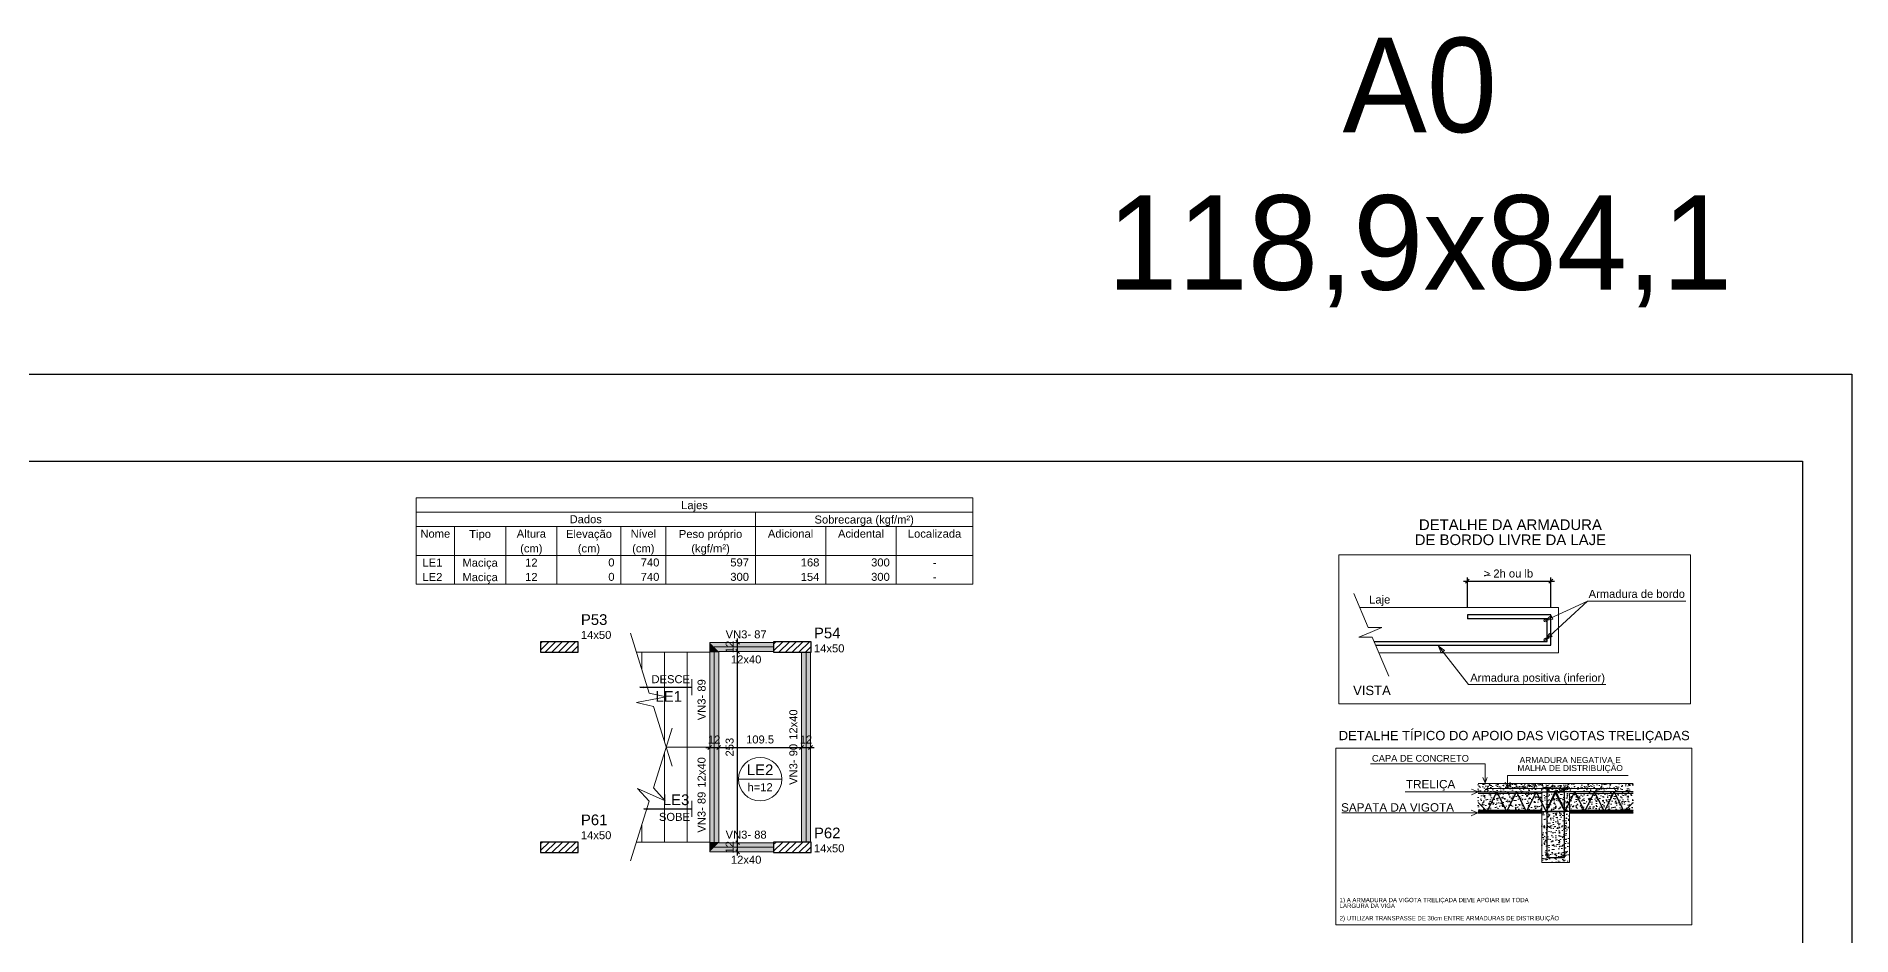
# Model space of a CAD drawing. Header units: millimetres. Extents: x -8 to 605, y -494 to 220.
# Drawn here: x 27.99 to 76.04, y -390.03 to -366.23 of the extents above; entities that cross this region are included whole.
import ezdxf

# ---------------------------------------------------------------- set-up
doc = ezdxf.new("R2010")
doc.units = ezdxf.units.MM
doc.header["$MEASUREMENT"] = 0
doc.linetypes.add('DASHDOT', pattern=[2.54, 1.27, -0.635, 0, -0.635])
doc.linetypes.add('NULL', pattern=[0])
for name, color, linetype, lineweight in [('Cotas', 1, 'Continuous', 0), ('Descrição da armadura', 7, 'Continuous', 0), ('DT-Arm complementar', 5, 'Continuous', 5), ('DT-Armadura', 2, 'Continuous', 30), ('DT-Armadura positiva', 7, 'Continuous', 30), ('DT-Barras na forma', 7, 'Continuous', 30), ('DT-Barras no corte', 5, 'Continuous', 5), ('DT-Cotas', 7, 'Continuous', 5), ('DT-Forma', 5, 'Continuous', 5), ('DT-Indicações', 9, 'Continuous', 5), ('DT-Relação do aço', 1, 'Continuous', 20), ('DT-Textos', 7, 'Continuous', 5), ('FO-Cortes', 9, 'DASHDOT', 5), ('FO-Cotas', 5, 'Continuous', 5), ('FO-Eixos', 5, 'Continuous', 5), ('FO-Hachura pilar que passa', 19, 'Continuous', 5), ('FO-Hachura viga', 43, 'Continuous', 5), ('FO-Hachuras das lajes', 1, 'Continuous', 20), ('FO-Pilares', 4, 'Continuous', 30), ('FO-Textos das lajes', 1, 'Continuous', 20), ('FO-Textos das vigas', 7, 'Continuous', 5), ('FO-Textos dos pilares', 7, 'Continuous', 5), ('FO-Vigas', 1, 'Continuous', 20)]:
    doc.layers.add(name, color=color, linetype=linetype, lineweight=lineweight)
doc.styles.add('Arial', font='arial.ttf')
doc.dimstyles.get("Standard").update_dxf_attribs({"dimtxt": 0.18, "dimasz": 0.18, "dimexe": 0.18, "dimexo": 0.0625, "dimgap": 0.09, "dimtad": 0, "dimtih": 1, "dimtoh": 1, "dimdec": 4, "dimzin": 0, "dimdsep": 46, "dimtxsty": 'Standard', "dimcen": 0.09, "dimadec": 0, "dimazin": 0, "dimtfac": 1, "dimtdec": 4, "dimtofl": 0, "dimtmove": 0, "dimatfit": 3, "dimfxl": 1, "dimtolj": 1, "dimtzin": 0, "dimarcsym": 0})
doc.dimstyles.new('UM_50.000000', dxfattribs={"dimtxt": 0.18, "dimasz": 0.1, "dimexe": 0.1, "dimexo": 0.2, "dimgap": 0, "dimtad": 1, "dimtih": 1, "dimtoh": 1, "dimdec": 1, "dimlfac": 50, "dimzin": 0, "dimdsep": 46, "dimtxsty": 'Standard', "dimcen": 0.09, "dimdle": 0.1, "dimadec": 1, "dimazin": 2, "dimtfac": 1, "dimtdec": 4, "dimtofl": 0, "dimtmove": 0, "dimatfit": 3, "dimfxl": 1, "dimtolj": 1, "dimarcsym": 0})
pattern_1 = [(50, (-3335.97347, -3012.25757), (0.237860304, -0.02081007), [0.02487168, -0.27358848]), (355, (-3335.97347, -3012.25757), (-0.046013811, 0.249443817), [0.019897344, -0.218871547]), (100.451445, (-3335.95365, -3012.2593), (0.191846492, 0.228633737), [0.021137675, -0.232514623]), (46.1842, (-3335.97347, -3012.19124), (0.353920796, -0.054890463), [0.03730752, -0.41038272]), (96.635558, (-3335.94398, -3012.19582), (0.309954837, 0.323039548), [0.031706526, -0.34877225]), (351.184151, (-3335.97347, -3012.19124), (0.309954837, 0.323039548), [0.029845973, -0.328305826]), (21, (-3335.94031, -3012.20783), (0.197947749, -0.133517443), [0.02487168, -0.27358848]), (326, (-3335.9403, -3012.20783), (0.080688728, 0.240475809), [0.019897344, -0.218870784]), (71.451445, (-3335.92382, -3012.21895), (0.278636477, 0.106958367), [0.021137675, -0.232514223]), (37.5, (-3335.97347, -3012.25757), (0.0040324804, 0.1103950588), [0, -0.216217805, 0, -0.222187008, 0, -0.21969984]), (7.5, (-3335.97347, -3012.25757), (0.0872397514, 0.1307957585), [0, -0.1266797568, 0, -0.2112434688, 0, -0.083734656]), (327.5, (-3336.04743, -3012.25757), (0.177027081, -0.0074794482), [0, -0.0829056, 0, -0.258665472, 0, -0.343229184]), (317.5, (-3336.08059, -3012.25757), (0.193397459, 0.0331968267), [0, -0.10777728, 0, -0.171780403, 0, -0.243742464])]
pattern_2 = [(50, (-1690.61434, -1776.82524), (0.235382592, -0.020593299), [0.0246126, -0.2707386]), (355, (-1690.61434, -1776.82524), (-0.0455345, 0.246845444), [0.01969008, -0.216591635]), (100.451445, (-1690.59473, -1776.82696), (0.189848091, 0.226252135), [0.020917491, -0.230092596]), (46.1842, (-1690.61434, -1776.7596), (0.35023412, -0.054318688), [0.0369189, -0.4061079]), (96.635558, (-1690.58516, -1776.76414), (0.30672614, 0.319674553), [0.03137625, -0.345139206]), (351.184151, (-1690.61434, -1776.7596), (0.30672614, 0.319674553), [0.02953508, -0.324885974]), (21, (-1690.58153, -1776.77602), (0.195885794, -0.132126636), [0.0246126, -0.2707386]), (326, (-1690.58153, -1776.77602), (0.07984822, 0.237970852), [0.01969008, -0.21659088]), (71.451445, (-1690.5652, -1776.78703), (0.275734014, 0.105844217), [0.020917491, -0.2300922]), (37.5, (-1690.61434, -1776.82524), (0.0039904754, 0.1092451102), [0, -0.213965536, 0, -0.21987256, 0, -0.2174113]), (7.5, (-1690.61434, -1776.82524), (0.086331004, 0.1294333027), [0, -0.125360176, 0, -0.209043016, 0, -0.08286242]), (327.5, (-1690.687526, -1776.82524), (0.175183049, -0.0074015372), [0, -0.082042, 0, -0.25597104, 0, -0.33965388]), (317.5, (-1690.72034, -1776.82524), (0.191382902, 0.032851026), [0, -0.1066546, 0, -0.169991024, 0, -0.24120348])]
pattern_3 = [(45, (-3335.973474, -3012.25757), (-0.01958399997, 0.01958399997), [])]
pattern_4 = [(45, (17.01348, -334.14384), (-0.08838835, 0.08838835), [])]

# ---------------------------------------------------------------- blocks, each defined once
blk = doc.blocks.new('_Oblique')
at = {"color": 0, "linetype": 'ByBlock', "lineweight": -2}
blk.add_line((-0.5, -0.5), (0.5, 0.5), dxfattribs=at)
blk = doc.blocks.new('*D4069')
at = {"layer": 'Defpoints', "color": 0, "linetype": 'Continuous', "transparency": 16777216}
for p in [(68.08, -380.651), (65.87, -381.546), (68.08, -381.546)]:
    blk.add_point(p, dxfattribs=at)
at = {"layer": 'DT-Relação do aço', "color": 0, "linetype": 'Continuous', "lineweight": -2, "transparency": 16777216}
for p, q in [((65.87, -381.346), (65.87, -380.551)), ((68.08, -381.346), (68.08, -380.551)), ((65.77, -380.651), (68.18, -380.651))]:
    blk.add_line(p, q, dxfattribs=at)
at = {"layer": 'DT-Relação do aço', "color": 0, "linetype": 'Continuous', "lineweight": -2, "transparency": 16777216, "xscale": 0.1, "yscale": 0.1, "zscale": 0.1, "rotation": 180}
blk.add_blockref('_Oblique', (65.87, -380.651), dxfattribs=at)
at = {"layer": 'DT-Relação do aço', "color": 0, "linetype": 'Continuous', "lineweight": -2, "transparency": 16777216, "xscale": 0.1, "yscale": 0.1, "zscale": 0.1}
blk.add_blockref('_Oblique', (68.08, -380.651), dxfattribs=at)
blk = doc.blocks.new('*D4544')
at = {"layer": 'Defpoints', "color": 0, "transparency": 16777216}
for p in [(45.813, -385.054), (46.053, -385.054), (46.053, -385.054)]:
    blk.add_point(p, dxfattribs=at)
at = {"layer": 'FO-Cotas', "color": 0, "lineweight": -2, "transparency": 16777216}
blk.add_line((45.713, -385.054), (46.153, -385.054), dxfattribs=at)
at = {"layer": 'FO-Cotas', "color": 0, "lineweight": -2, "transparency": 16777216, "xscale": 0.1, "yscale": 0.1, "zscale": 0.1, "rotation": 180}
blk.add_blockref('_Oblique', (45.813, -385.054), dxfattribs=at)
at = {"layer": 'FO-Cotas', "color": 0, "lineweight": -2, "transparency": 16777216, "xscale": 0.1, "yscale": 0.1, "zscale": 0.1}
blk.add_blockref('_Oblique', (46.053, -385.054), dxfattribs=at)
at = {"layer": 'FO-Cotas', "color": 7, "transparency": 16777216, "insert": (45.933, -384.842), "char_height": 0.2118, "attachment_point": 5, "rotation": 0.0057, "style": 'Arial'}
blk.add_mtext('\\A1;12', dxfattribs=at)
blk = doc.blocks.new('*D4545')
at = {"layer": 'Defpoints', "color": 0, "transparency": 16777216}
for p in [(46.053, -385.054), (48.243, -385.054), (48.243, -385.054)]:
    blk.add_point(p, dxfattribs=at)
at = {"layer": 'FO-Cotas', "color": 0, "lineweight": -2, "transparency": 16777216}
blk.add_line((45.953, -385.054), (48.343, -385.054), dxfattribs=at)
at = {"layer": 'FO-Cotas', "color": 0, "lineweight": -2, "transparency": 16777216, "xscale": 0.1, "yscale": 0.1, "zscale": 0.1, "rotation": 180}
blk.add_blockref('_Oblique', (46.053, -385.054), dxfattribs=at)
at = {"layer": 'FO-Cotas', "color": 0, "lineweight": -2, "transparency": 16777216, "xscale": 0.1, "yscale": 0.1, "zscale": 0.1}
blk.add_blockref('_Oblique', (48.243, -385.054), dxfattribs=at)
at = {"layer": 'FO-Cotas', "color": 7, "transparency": 16777216, "insert": (47.148, -384.842), "char_height": 0.2118, "attachment_point": 5, "rotation": 0.0057, "style": 'Arial'}
blk.add_mtext('\\A1;109.5', dxfattribs=at)
blk = doc.blocks.new('*D4546')
at = {"layer": 'Defpoints', "color": 0, "transparency": 16777216}
for p in [(48.243, -385.054), (48.483, -385.054), (48.483, -385.054)]:
    blk.add_point(p, dxfattribs=at)
at = {"layer": 'FO-Cotas', "color": 0, "lineweight": -2, "transparency": 16777216}
blk.add_line((48.143, -385.054), (48.583, -385.054), dxfattribs=at)
at = {"layer": 'FO-Cotas', "color": 0, "lineweight": -2, "transparency": 16777216, "xscale": 0.1, "yscale": 0.1, "zscale": 0.1, "rotation": 180}
blk.add_blockref('_Oblique', (48.243, -385.054), dxfattribs=at)
at = {"layer": 'FO-Cotas', "color": 0, "lineweight": -2, "transparency": 16777216, "xscale": 0.1, "yscale": 0.1, "zscale": 0.1}
blk.add_blockref('_Oblique', (48.483, -385.054), dxfattribs=at)
at = {"layer": 'FO-Cotas', "color": 7, "transparency": 16777216, "insert": (48.363, -384.842), "char_height": 0.2118, "attachment_point": 5, "rotation": 0.0057, "style": 'Arial'}
blk.add_mtext('\\A1;12', dxfattribs=at)
blk = doc.blocks.new('*D4547')
at = {"layer": 'Defpoints', "color": 0, "transparency": 16777216}
for p in [(46.553, -387.574), (46.553, -387.574), (46.553, -387.814)]:
    blk.add_point(p, dxfattribs=at)
at = {"layer": 'FO-Cotas', "color": 0, "lineweight": -2, "transparency": 16777216}
blk.add_line((46.553, -387.914), (46.553, -387.474), dxfattribs=at)
at = {"layer": 'FO-Cotas', "color": 0, "lineweight": -2, "transparency": 16777216, "xscale": 0.1, "yscale": 0.1, "zscale": 0.1}
for p, rotation in [((46.553, -387.574), 90), ((46.553, -387.814), 270)]:
    blk.add_blockref('_Oblique', p, dxfattribs=dict(at, rotation=rotation))
at = {"layer": 'FO-Cotas', "color": 7, "transparency": 16777216, "insert": (46.342, -387.694), "char_height": 0.2118, "attachment_point": 5, "rotation": 90, "style": 'Arial'}
blk.add_mtext('\\A1;12', dxfattribs=at)
blk = doc.blocks.new('*D4548')
at = {"layer": 'Defpoints', "color": 0, "transparency": 16777216}
for p in [(46.553, -382.513), (46.553, -382.513), (46.553, -387.574)]:
    blk.add_point(p, dxfattribs=at)
at = {"layer": 'FO-Cotas', "color": 0, "lineweight": -2, "transparency": 16777216}
blk.add_line((46.553, -387.674), (46.553, -382.413), dxfattribs=at)
at = {"layer": 'FO-Cotas', "color": 0, "lineweight": -2, "transparency": 16777216, "xscale": 0.1, "yscale": 0.1, "zscale": 0.1}
for p, rotation in [((46.553, -382.513), 90), ((46.553, -387.574), 270)]:
    blk.add_blockref('_Oblique', p, dxfattribs=dict(at, rotation=rotation))
at = {"layer": 'FO-Cotas', "color": 7, "transparency": 16777216, "insert": (46.342, -385.044), "char_height": 0.2118, "attachment_point": 5, "rotation": 90, "style": 'Arial'}
blk.add_mtext('\\A1;253', dxfattribs=at)
blk = doc.blocks.new('*D4549')
at = {"layer": 'Defpoints', "color": 0, "transparency": 16777216}
for p in [(46.553, -382.273), (46.553, -382.273), (46.553, -382.513)]:
    blk.add_point(p, dxfattribs=at)
at = {"layer": 'FO-Cotas', "color": 0, "lineweight": -2, "transparency": 16777216}
blk.add_line((46.553, -382.613), (46.553, -382.173), dxfattribs=at)
at = {"layer": 'FO-Cotas', "color": 0, "lineweight": -2, "transparency": 16777216, "xscale": 0.1, "yscale": 0.1, "zscale": 0.1}
for p, rotation in [((46.553, -382.273), 90), ((46.553, -382.513), 270)]:
    blk.add_blockref('_Oblique', p, dxfattribs=dict(at, rotation=rotation))
at = {"layer": 'FO-Cotas', "color": 7, "transparency": 16777216, "insert": (46.342, -382.393), "char_height": 0.2118, "attachment_point": 5, "rotation": 90, "style": 'Arial'}
blk.add_mtext('\\A1;12', dxfattribs=at)

msp = doc.modelspace()

# ---------------------------------------------------------------- hatches: boundary and pattern name
at = {"layer": 'DT-Cotas'}
h = msp.add_hatch(dxfattribs=at)
h.set_pattern_fill('AR-CONC', color=256, scale=0.001292)
h.set_pattern_definition(pattern_2)
h.paths.add_polyline_path([(66.652, -386.2281), (66.1549, -386.2281), (66.1549, -386.2661), (66.633, -386.2661)])
h = msp.add_hatch(dxfattribs=at)
h.set_pattern_fill('AR-CONC', color=8, scale=0.001292)
h.set_pattern_definition(pattern_2)
h.paths.add_polyline_path([(69.2571, -386.2661), (69.2189, -386.2661), (68.9956, -386.71), (69.4786, -386.71)])
h.paths.add_polyline_path([(68.7338, -386.2661), (68.6956, -386.2661), (68.5717, -386.5135), (68.5717, -386.71), (68.9562, -386.71)])
h.paths.add_polyline_path([(68.6956, -386.2661), (68.5717, -386.2661), (68.5717, -386.5135)], flags=17)
h.paths.add_polyline_path([(69.2189, -386.2661), (68.7338, -386.2661), (68.9562, -386.71), (68.9956, -386.71)])
h.paths.add_polyline_path([(70.2597, -386.005), (68.5717, -386.005), (66.9875, -386.005), (66.9344, -386.1356), (68.4411, -386.1356), (68.4411, -386.2281), (70.2597, -386.2281)])
h.paths.add_polyline_path([(69.779, -386.2661), (69.7402, -386.2661), (69.5177, -386.71), (70.0008, -386.71)])
h.paths.add_polyline_path([(69.7402, -386.2661), (69.2571, -386.2661), (69.4786, -386.71), (69.5177, -386.71)])
h.paths.add_polyline_path([(70.2597, -386.2661), (69.779, -386.2661), (70.0008, -386.71), (70.0595, -386.71), (70.2597, -386.5099)])
h.paths.add_polyline_path([(70.2597, -386.5099), (70.0595, -386.71), (70.2597, -386.71)], flags=17)
h.paths.add_polyline_path([(69.2381, -386.2281), (68.7147, -386.2281), (68.7338, -386.2661), (69.2189, -386.2661)])
h.paths.add_polyline_path([(69.7592, -386.2281), (69.2381, -386.2281), (69.2571, -386.2661), (69.7402, -386.2661)])
h.paths.add_polyline_path([(70.2597, -386.2281), (69.76, -386.2281), (69.779, -386.2661), (70.2597, -386.2661)])
h.paths.add_polyline_path([(67.6972, -386.2281), (67.1739, -386.2281), (67.193, -386.2661), (67.6782, -386.2661)])
h.paths.add_polyline_path([(67.1739, -386.2281), (66.6527, -386.2281), (66.6718, -386.2661), (67.1549, -386.2661)])
at = {"layer": 'DT-Textos'}
h = msp.add_hatch(dxfattribs=at)
h.set_pattern_fill('AR-CONC', color=8, scale=0.001306)
h.set_pattern_definition(pattern_1)
h.paths.add_polyline_path([(67.9711, -386.1356), (68.4411, -386.1356), (68.4411, -386.7095), (68.4414, -386.71), (68.4411, -386.71), (68.4411, -387.9634), (67.9711, -387.9634), (67.9711, -386.7492), (67.8406, -386.7492), (67.8406, -388.094), (68.5717, -388.094), (68.5717, -386.005), (66.1523, -386.005), (66.1523, -386.2281), (67.9711, -386.2281)])
h = msp.add_hatch(dxfattribs=at)
h.set_pattern_fill('AR-CONC', color=8, scale=0.001306)
h.set_pattern_definition(pattern_1)
h.paths.add_polyline_path([(66.633, -386.2661), (66.1523, -386.2661), (66.1523, -386.5099), (66.3524, -386.71), (66.4112, -386.71)])
h.paths.add_polyline_path([(66.6718, -386.2661), (66.633, -386.2661), (66.4112, -386.71), (66.8942, -386.71)])
h.paths.add_polyline_path([(66.1523, -386.5099), (66.1523, -386.71), (66.3524, -386.71)], flags=17)
h.paths.add_polyline_path([(67.1549, -386.2661), (66.6718, -386.2661), (66.8942, -386.71), (66.9334, -386.71)])
h.paths.add_polyline_path([(67.193, -386.2661), (67.1549, -386.2661), (66.9334, -386.71), (67.4164, -386.71)])
h.paths.add_polyline_path([(67.6782, -386.2661), (67.193, -386.2661), (67.4164, -386.71), (67.4557, -386.71)])
h.paths.add_polyline_path([(67.8406, -386.5141), (67.7163, -386.2661), (67.6782, -386.2661), (67.4557, -386.71), (67.8406, -386.71)])
h.paths.add_polyline_path([(67.8406, -386.2661), (67.7163, -386.2661), (67.8406, -386.5141)], flags=17)
h.paths.add_polyline_path([(67.9711, -386.2281), (67.6972, -386.2281), (67.7163, -386.2661), (67.8406, -386.2661), (67.8406, -386.5141), (67.9583, -386.7492), (67.9711, -386.7236)])
h.paths.add_polyline_path([(68.2194, -386.2281), (67.9711, -386.2281), (67.9711, -386.2661), (67.9711, -386.7236)], flags=17)
h.paths.add_polyline_path([(68.4411, -386.1356), (67.9711, -386.1356), (67.9711, -386.2281), (68.4411, -386.2281)])
h.paths.add_polyline_path([(67.9972, -386.1826, -1), (68.039, -386.1826, -1)], flags=16)
h.paths.add_polyline_path([(68.415, -386.1826, -1), (68.3732, -386.1826, -1)], flags=16)
h.paths.add_polyline_path([(68.2194, -386.2281), (67.9711, -386.7236), (67.9711, -386.7492), (68.4411, -386.7492), (68.4411, -386.7095)])
h.paths.add_polyline_path([(68.4411, -386.2281), (68.2194, -386.2281), (68.4411, -386.7095)], flags=17)
h.paths.add_polyline_path([(68.4411, -386.7492), (67.9711, -386.7492), (67.9711, -387.9634), (68.4411, -387.9634)])
h.paths.add_polyline_path([(68.415, -387.9164, -1), (68.3732, -387.9164, -1)], flags=16)
h.paths.add_polyline_path([(68.039, -387.9164, -1), (67.9972, -387.9164, -1)], flags=16)
h = msp.add_hatch(dxfattribs=at)
h.set_pattern_fill('JIS_WOOD', color=256, scale=0.039168)
h.set_pattern_definition(pattern_3)
h.paths.add_polyline_path([(67.8406, -386.7492), (66.1523, -386.7492), (66.1523, -386.7884), (67.8406, -386.7884)])
h.paths.add_polyline_path([(66.3524, -386.71), (66.1523, -386.71), (66.1523, -386.7492), (66.3916, -386.7492)])
h.paths.add_polyline_path([(66.8942, -386.71), (66.4112, -386.71), (66.3916, -386.7492), (66.9138, -386.7492)])
h.paths.add_polyline_path([(66.4112, -386.71), (66.3524, -386.71), (66.3916, -386.7492)])
h.paths.add_polyline_path([(67.4164, -386.71), (66.9334, -386.71), (66.9138, -386.7492), (67.4361, -386.7492)])
h.paths.add_polyline_path([(66.9334, -386.71), (66.8942, -386.71), (66.9138, -386.7492)])
h.paths.add_polyline_path([(67.8406, -386.71), (67.4557, -386.71), (67.4361, -386.7492), (67.8406, -386.7492)])
h.paths.add_polyline_path([(67.4557, -386.71), (67.4164, -386.71), (67.4361, -386.7492)])
h = msp.add_hatch(dxfattribs=at)
h.set_pattern_fill('JIS_WOOD', color=256, scale=0.039168)
h.set_pattern_definition(pattern_3)
h.paths.add_polyline_path([(68.5714, -386.7492), (70.2597, -386.7492), (70.2597, -386.7884), (68.5714, -386.7884)])
h.paths.add_polyline_path([(70.0595, -386.71), (70.2597, -386.71), (70.2597, -386.7492), (70.0203, -386.7492)])
h.paths.add_polyline_path([(69.5177, -386.71), (70.0008, -386.71), (70.0203, -386.7492), (69.4981, -386.7492)])
h.paths.add_polyline_path([(70.0008, -386.71), (70.0595, -386.71), (70.0203, -386.7492)])
h.paths.add_polyline_path([(68.9956, -386.71), (69.4786, -386.71), (69.4981, -386.7492), (68.9759, -386.7492)])
h.paths.add_polyline_path([(69.4786, -386.71), (69.5177, -386.71), (69.4981, -386.7492)])
h.paths.add_polyline_path([(68.5714, -386.71), (68.9562, -386.71), (68.9759, -386.7492), (68.5714, -386.7492)])
h.paths.add_polyline_path([(68.9562, -386.71), (68.9956, -386.71), (68.9759, -386.7492)])
at = {"layer": 'FO-Hachura pilar que passa', "linetype": 'Continuous', "ltscale": 0.2}
h = msp.add_hatch(dxfattribs=at)
h.set_pattern_fill('ANSI31', color=19, style=0)
h.set_pattern_definition(pattern_4)
h.paths.add_polyline_path([(41.3335, -382.2538), (41.3335, -382.3938), (41.3335, -382.5338), (41.8335, -382.5338), (42.3335, -382.5338), (42.3335, -382.3938), (42.3335, -382.2538), (41.8335, -382.2538)])
h = msp.add_hatch(dxfattribs=at)
h.set_pattern_fill('ANSI31', color=19, style=0)
h.set_pattern_definition(pattern_4)
h.paths.add_polyline_path([(47.5035, -382.2538), (47.5035, -382.3938), (47.5035, -382.5338), (48.0035, -382.5338), (48.5035, -382.5338), (48.5035, -382.3938), (48.5035, -382.2538), (48.0035, -382.2538)])
h = msp.add_hatch(dxfattribs=at)
h.set_pattern_fill('ANSI31', color=19, style=0)
h.set_pattern_definition(pattern_4)
h.paths.add_polyline_path([(41.3335, -387.5538), (41.3335, -387.6938), (41.3335, -387.8338), (41.8335, -387.8338), (42.3335, -387.8338), (42.3335, -387.6938), (42.3335, -387.5538), (41.8335, -387.5538)])
h = msp.add_hatch(dxfattribs=at)
h.set_pattern_fill('ANSI31', color=19, style=0)
h.set_pattern_definition(pattern_4)
h.paths.add_polyline_path([(47.5035, -387.5538), (47.5035, -387.6938), (47.5035, -387.8338), (48.0035, -387.8338), (48.5035, -387.8338), (48.5035, -387.6938), (48.5035, -387.5538), (48.0035, -387.5538)])
at = {"layer": 'FO-Hachura viga', "linetype": 'Continuous', "ltscale": 0.2}
for points in [[(47.5035, -382.2734), (47.5035, -382.2734), (45.8135, -382.2734), (46.0535, -382.5134), (47.5035, -382.5134), (47.5035, -382.2734)], [(46.0535, -382.5134), (46.0535, -382.5134), (45.8135, -382.2734), (45.8135, -382.5334), (46.0535, -382.5334), (46.0535, -382.5134)], [(46.0535, -382.5334), (46.0535, -382.5334), (45.8135, -382.5334), (45.8135, -385.0438), (46.0535, -385.0438), (46.0535, -382.5334)], [(48.4835, -382.5338), (48.4835, -382.5338), (48.2435, -382.5338), (48.2435, -387.5538), (48.4835, -387.5538), (48.4835, -382.5338)], [(46.0535, -385.0438), (46.0535, -385.0438), (45.8135, -385.0438), (45.8135, -387.5538), (46.0535, -387.5538), (46.0535, -385.0438)], [(46.0535, -387.5738), (46.0535, -387.5738), (46.0535, -387.5538), (45.8135, -387.5538), (45.8135, -387.8138), (46.0535, -387.5738)], [(47.5035, -387.5738), (47.5035, -387.5738), (46.0535, -387.5738), (45.8135, -387.8138), (47.5035, -387.8138), (47.5035, -387.5738)]]:
    msp.add_hatch(color=43, dxfattribs=at).paths.add_polyline_path(points)

# ---------------------------------------------------------------- linework, layer by layer
at = {"color": 7}
for p, q in [((-8.0556, -375.1755), (76.0444, -375.1755)), ((76.0444, -375.1755), (76.0444, -494.0755)), ((-6.7556, -377.4755), (74.7444, -377.4755)), ((74.7444, -377.4755), (74.7444, -491.7755))]:
    msp.add_line(p, q, dxfattribs=at)
at = {"layer": 'Cotas'}
msp.add_lwpolyline([(62.4692, -379.9578), (71.7772, -379.9578), (71.7772, -383.8978), (62.4692, -383.8978), (62.4692, -379.9578), (62.4692, -379.9578), (62.4692, -379.9578)], close=True, dxfattribs=at)
msp.add_lwpolyline([(62.3847, -385.0681), (71.8132, -385.0681), (71.8132, -389.7447), (62.3847, -389.7447), (62.3847, -385.0681)], dxfattribs=at)
at = {"layer": 'DT-Arm complementar'}
for centre in [(67.9372, -381.6918), (67.9362, -382.2008)]:
    msp.add_circle(centre, 0.0391, dxfattribs=at)
at = {"layer": 'DT-Armadura'}
for p, q in [((68.0802, -381.5458), (65.8702, -381.5458)), ((65.8702, -381.5458), (65.8702, -381.6458)), ((68.0802, -382.3458), (68.0802, -381.5458)), ((67.9802, -381.6458), (65.8702, -381.6458)), ((67.9802, -382.2458), (67.9802, -381.6458)), ((63.3992, -382.2458), (67.9802, -382.2458)), ((63.4422, -382.3458), (68.0802, -382.3458))]:
    msp.add_line(p, q, dxfattribs=at)
at = {"layer": 'DT-Armadura positiva', "color": 4}
for p, q in [((66.1523, -386.2281), (68.4411, -386.2281)), ((66.3916, -386.7492), (66.652, -386.2281)), ((66.9138, -386.7492), (66.6527, -386.2281)), ((66.9138, -386.7492), (67.1739, -386.2281)), ((67.4361, -386.7492), (67.1739, -386.2281)), ((67.4361, -386.7492), (67.6972, -386.2281)), ((67.9583, -386.7492), (67.6972, -386.2281)), ((67.9583, -386.7492), (68.2194, -386.2281)), ((67.9706, -386.71), (68.1926, -386.2281)), ((70.2597, -386.2281), (67.9708, -386.2281)), ((68.4536, -386.7492), (68.1926, -386.2281)), ((68.4414, -386.71), (68.2194, -386.2281)), ((68.4536, -386.7492), (68.7147, -386.2281)), ((68.9759, -386.7492), (68.7147, -386.2281)), ((68.9759, -386.7492), (69.2381, -386.2281)), ((69.4981, -386.7492), (69.2381, -386.2281)), ((69.4981, -386.7492), (69.7592, -386.2281)), ((70.0203, -386.7492), (69.76, -386.2281)), ((66.3916, -386.7492), (66.1523, -386.5099)), ((66.1523, -386.7492), (68.4411, -386.7492)), ((70.2597, -386.7492), (67.9708, -386.7492)), ((70.0203, -386.7492), (70.2597, -386.5099))]:
    msp.add_line(p, q, dxfattribs=at)
at = {"layer": 'DT-Barras na forma'}
for p, q in [((68.1017, -386.1356), (67.9711, -386.1356)), ((67.9711, -386.1356), (67.9711, -387.9634)), ((68.4411, -386.1356), (67.9711, -386.1356)), ((67.9711, -386.1356), (67.9711, -386.2661)), ((68.4411, -387.9634), (68.4411, -386.1356)), ((67.9711, -387.9634), (68.4411, -387.9634))]:
    msp.add_line(p, q, dxfattribs=at)
at = {"layer": 'DT-Barras no corte'}
for centre in [(68.0181, -386.1826), (68.3941, -386.1826), (68.0181, -387.9164), (68.3941, -387.9164)]:
    msp.add_circle(centre, 0.0209, dxfattribs=at)
at = {"layer": 'DT-Cotas', "color": 2}
for p, q in [((66.3813, -386.1356), (66.9315, -386.1356)), ((66.9315, -386.1356), (69.8701, -386.1356))]:
    msp.add_line(p, q, dxfattribs=at)
at = {"layer": 'DT-Forma'}
for p, q in [((62.8652, -380.9758), (63.2472, -381.8818)), ((63.0212, -381.3458), (68.2802, -381.3458)), ((68.2802, -381.3458), (68.2802, -382.5458)), ((63.3012, -382.0108), (63.0002, -382.1368)), ((63.6032, -381.8818), (63.2472, -381.8818)), ((63.6032, -381.8818), (63.3012, -382.0108)), ((63.0002, -382.1368), (63.3532, -382.1368)), ((63.3532, -382.1368), (63.7902, -383.1688)), ((68.2802, -382.5458), (63.5262, -382.5458)), ((68.5717, -386.005), (66.1523, -386.005)), ((67.8406, -386.2661), (66.1523, -386.2661)), ((67.8406, -386.005), (67.8406, -386.005)), ((67.8406, -386.2661), (67.8406, -388.094)), ((68.5717, -386.005), (68.5717, -386.005)), ((70.2597, -386.005), (68.5717, -386.005)), ((68.5717, -388.094), (68.5717, -386.2661)), ((70.26, -386.2661), (68.5717, -386.2661)), ((67.8406, -388.094), (68.5717, -388.094)), ((67.8406, -388.094), (67.8406, -388.094)), ((68.5717, -388.094), (68.5717, -388.094))]:
    msp.add_line(p, q, dxfattribs=at)
for points in [[(66.1523, -386.71), (67.8406, -386.71)], [(67.8406, -386.7884), (66.1523, -386.7884)], [(68.4411, -386.71), (68.4414, -386.71)], [(70.2597, -386.71), (68.5714, -386.71)], [(68.5714, -386.7884), (70.2597, -386.7884)], [(68.5717, -386.71), (68.5717, -386.7884)]]:
    msp.add_lwpolyline(points, dxfattribs=at)
at = {"layer": 'DT-Indicações'}
for p, q in [((67.9372, -381.6918), (69.0482, -381.1838)), ((67.9382, -382.2058), (69.0482, -381.1838)), ((69.0482, -381.1838), (71.6572, -381.1838)), ((65.1022, -382.3678), (65.8972, -383.3878)), ((65.8972, -383.3878), (69.5372, -383.3878))]:
    msp.add_line(p, q, dxfattribs=at)
for points in [[(67.9372, -381.6918), (68.1339, -381.658), (68.0907, -381.5634), (67.9372, -381.6918)], [(67.9382, -382.2058), (68.1147, -382.1126), (68.0443, -382.0361), (67.9382, -382.2058)], [(65.1022, -382.3678), (65.1806, -382.5514), (65.2627, -382.4875), (65.1022, -382.3678)]]:
    msp.add_lwpolyline(points, dxfattribs=at)
at = {"layer": 'DT-Textos'}
for p, q in [((66.338, -385.4845), (63.3035, -385.4845)), ((66.338, -385.9886), (66.338, -385.4845)), ((66.9357, -386.1323), (66.9357, -385.7942)), ((70.1239, -385.7942), (66.9357, -385.7942)), ((64.2266, -386.2296), (66.1549, -386.2296)), ((62.55, -386.784), (66.1467, -386.784))]:
    msp.add_line(p, q, dxfattribs=at)
for points in [[(66.3959, -385.8466), (66.338, -385.9886), (66.2779, -385.8476)], [(65.9779, -386.3033), (66.1549, -386.2296), (65.9779, -386.1559)], [(67.001, -385.972), (66.9357, -386.1323), (66.8678, -385.973)], [(65.9697, -386.8577), (66.1467, -386.784), (65.9697, -386.7103)]]:
    msp.add_lwpolyline(points, dxfattribs=at)
at = {"layer": 'FO-Cortes', "linetype": 'Continuous', "ltscale": 0.2}
for p, q in [((43.7135, -382.0314), (44.213, -383.6129)), ((44.6628, -383.7124), (43.8741, -383.8649)), ((43.8741, -383.8649), (44.324, -383.9644)), ((44.213, -383.6129), (44.6628, -383.7124)), ((44.324, -383.9644), (44.8235, -385.5459)), ((44.8235, -384.5418), (44.324, -386.1231)), ((44.635, -386.4629), (43.902, -386.1348)), ((43.902, -386.1348), (44.213, -386.4745)), ((44.324, -386.1231), (44.635, -386.4629)), ((44.213, -386.4745), (43.7135, -388.0558))]:
    msp.add_line(p, q, dxfattribs=at)
at = {"layer": 'FO-Eixos'}
for p, q in [((45.9335, -382.3934), (47.5035, -382.3934)), ((45.9335, -382.5334), (45.9335, -382.3934)), ((45.9335, -385.0438), (45.9335, -382.5334)), ((48.3635, -387.5538), (48.3635, -382.5338)), ((45.9335, -387.5538), (45.9335, -385.0438)), ((45.9335, -387.6938), (45.9335, -387.5538)), ((45.9335, -387.6938), (47.5035, -387.6938))]:
    msp.add_line(p, q, dxfattribs=at)
at = {"layer": 'FO-Hachuras das lajes', "linetype": 'Continuous'}
for p, q in [((45.8135, -382.5334), (43.8721, -382.5334)), ((44.0135, -382.5334), (44.0135, -382.9812)), ((44.6135, -382.5334), (44.6135, -384.881)), ((45.2135, -382.5334), (45.2135, -385.0438)), ((44.6135, -387.5538), (44.6135, -385.2067)), ((45.8135, -385.0438), (44.6649, -385.0438)), ((45.8135, -385.0438), (44.6649, -385.0438)), ((45.2135, -387.5538), (45.2135, -385.0438)), ((44.0135, -387.5538), (44.0135, -387.1061)), ((45.8135, -387.5538), (43.8721, -387.5538))]:
    msp.add_line(p, q, dxfattribs=at)
at = {"layer": 'FO-Pilares'}
for points in [[(41.3335, -382.2538), (41.3335, -382.3938), (41.3335, -382.5338), (41.8335, -382.5338), (42.3335, -382.5338), (42.3335, -382.3938), (42.3335, -382.2538), (41.8335, -382.2538), (41.3335, -382.2538)], [(47.5035, -382.2538), (47.5035, -382.3938), (47.5035, -382.5338), (48.0035, -382.5338), (48.5035, -382.5338), (48.5035, -382.3938), (48.5035, -382.2538), (48.0035, -382.2538), (47.5035, -382.2538)], [(41.3335, -387.5538), (41.3335, -387.6938), (41.3335, -387.8338), (41.8335, -387.8338), (42.3335, -387.8338), (42.3335, -387.6938), (42.3335, -387.5538), (41.8335, -387.5538), (41.3335, -387.5538)], [(47.5035, -387.5538), (47.5035, -387.6938), (47.5035, -387.8338), (48.0035, -387.8338), (48.5035, -387.8338), (48.5035, -387.6938), (48.5035, -387.5538), (48.0035, -387.5538), (47.5035, -387.5538)]]:
    msp.add_lwpolyline(points, close=True, dxfattribs=at)
at = {"layer": 'FO-Textos das lajes', "linetype": 'Continuous'}
for p, q in [((45.3457, -383.6719), (45.3457, -383.2483)), ((45.3457, -383.6719), (45.3457, -383.2483)), ((45.3457, -386.4684), (45.3457, -386.892)), ((45.3457, -386.4684), (45.3457, -386.892))]:
    msp.add_line(p, q, dxfattribs=at)
at = {"layer": 'FO-Textos das lajes'}
msp.add_line((46.5738, -385.8908), (47.7231, -385.8908), dxfattribs=at)
msp.add_circle((47.1485, -385.8908), 0.5746, dxfattribs=at)
at = {"layer": 'FO-Textos das vigas'}
for p, q in [((38.0428, -378.4436), (52.784, -378.4436)), ((38.0428, -378.4436), (38.0428, -378.8248)), ((52.784, -378.4436), (52.784, -378.8248)), ((38.0428, -378.8248), (52.784, -378.8248)), ((38.0428, -378.8248), (52.784, -378.8248)), ((38.0428, -378.8248), (38.0428, -380.731)), ((47.0231, -378.8248), (47.0231, -379.2061)), ((52.784, -378.8248), (52.784, -380.731)), ((38.0428, -379.2061), (52.784, -379.2061)), ((39.0594, -379.2061), (39.0594, -380.731)), ((40.4149, -379.2061), (40.4149, -380.731)), ((41.7704, -379.2061), (41.7704, -380.731)), ((43.4648, -379.2061), (43.4648, -380.731)), ((44.6509, -379.2061), (44.6509, -380.731)), ((47.0231, -379.2061), (47.0231, -380.731)), ((48.8869, -379.2061), (48.8869, -380.731)), ((50.7508, -379.2061), (50.7508, -380.731)), ((38.0428, -379.9685), (52.784, -379.9685)), ((38.0428, -380.731), (52.784, -380.731))]:
    msp.add_line(p, q, dxfattribs=at)
at = {"layer": 'FO-Vigas'}
for p, q in [((45.8135, -382.2734), (47.5035, -382.2734)), ((45.8135, -382.5334), (45.8135, -382.2734)), ((46.0535, -382.5134), (47.5035, -382.5134)), ((46.0535, -382.5334), (46.0535, -382.5134)), ((45.8135, -385.0438), (45.8135, -382.5334)), ((46.0535, -385.0438), (46.0535, -382.5334)), ((48.2435, -387.5538), (48.2435, -382.5338)), ((48.4835, -387.5538), (48.4835, -382.5338)), ((45.8135, -387.5538), (45.8135, -385.0438)), ((46.0535, -387.5538), (46.0535, -385.0438)), ((45.8135, -387.8138), (45.8135, -387.5538)), ((46.0535, -387.5738), (46.0535, -387.5538)), ((46.0535, -387.5738), (47.5035, -387.5738)), ((45.8135, -387.8138), (47.5035, -387.8138))]:
    msp.add_line(p, q, dxfattribs=at)

# ---------------------------------------------------------------- texts
at = {"color": 7, "insert": (55.4202, -366.2707), "char_height": 2.5, "attachment_point": 1}
msp.add_mtext_dynamic_manual_height_columns('\\pxqc;A0\\P118,9x84,1', width=18.384127, gutter_width=12.5, heights=[0], dxfattribs=at)
at = {"layer": 'Descrição da armadura', "linetype": 'Continuous', "attachment_point": 8, "line_spacing_factor": 0.798, "style": 'Arial'}
for s, insert, char_height, width in [('CAPA DE CONCRETO', (64.6288, -385.4298), 0.176977, 5.249977), ('ARMADURA NEGATIVA E MALHA DE DISTRIBUIÇÃO', (68.5923, -385.7254), 0.159832, 3.363737), ('TRELIÇA', (64.8978, -386.2014), 0.22122, 6.562472), ('SAPATA DA VIGOTA', (64.0226, -386.7517), 0.221221, 6.562472)]:
    msp.add_mtext(s, dxfattribs=dict(at, insert=insert, char_height=char_height, width=width))
at = {"layer": 'DT-Textos', "linetype": 'NULL', "line_spacing_factor": 0.798, "style": 'Arial'}
for s, insert, char_height, width, attachment_point in [('DETALHE DA ARMADURA', (67.0098, -379.3022), 0.2824, 9.691572, 8), ('DE BORDO LIVRE DA LAJE', (67.0098, -379.7012), 0.2824, 10.13067, 8), ('_', (66.3178, -380.5095), 0.2118, 0.329, 7), ('> 2h ou lb', (66.3038, -380.5575), 0.2118, 2.614891, 7), ('Laje', (63.2718, -381.3074), 0.2118, 1.118407, 7), ('Armadura de bordo', (69.0808, -381.0965), 0.2118, 5.097406, 7), ('VISTA', (62.8458, -383.6699), 0.2471, 1.995634, 7), ('Armadura positiva (inferior)', (69.5148, -383.3754), 0.2118, 7.13469, 9)]:
    msp.add_mtext(s, dxfattribs=dict(at, insert=insert, char_height=char_height, width=width, attachment_point=attachment_point))
at = {"layer": 'DT-Textos', "line_spacing_factor": 0.798, "style": 'Arial'}
for s, insert, char_height, width, attachment_point in [('DETALHE TÍPICO DO APOIO DAS VIGOTAS TRELIÇADAS', (67.1112, -384.9348), 0.245801, 21.764211, 8), ('1) A ARMADURA DA VIGOTA TRELIÇADA DEVE APOIAR EM TODA LARGURA DA VIGA', (62.4906, -389.2996), 0.114259, 5.103558, 7), ('2) UTILIZAR TRANSPASSE DE 30cm ENTRE ARMADURAS DE DISTRIBUIÇÃO', (62.4906, -389.662), 0.114259, 6.725838, 7)]:
    msp.add_mtext(s, dxfattribs=dict(at, insert=insert, char_height=char_height, width=width, attachment_point=attachment_point))
at = {"layer": 'FO-Textos das lajes', "linetype": 'NULL', "ltscale": 0.2, "line_spacing_factor": 0.798, "style": 'Arial'}
for s, insert, char_height, width, attachment_point in [('DESCE', (45.2925, -383.3539), 0.2118, 2.039544, 9), ('LE1', (45.0815, -383.8417), 0.2824, 1.403821, 9), ('LE2', (47.1485, -385.7847), 0.2824, 1.403821, 8), ('LE3', (45.2755, -386.5817), 0.2824, 1.403821, 9), ('h=12', (47.1485, -386.2089), 0.2118, 1.332467, 8), ('SOBE', (45.2925, -386.9979), 0.2118, 1.645002, 9)]:
    msp.add_mtext(s, dxfattribs=dict(at, insert=insert, char_height=char_height, width=width, attachment_point=attachment_point))
at = {"layer": 'FO-Textos das vigas', "linetype": 'NULL', "ltscale": 0.2, "char_height": 0.2118, "line_spacing_factor": 0.798, "style": 'Arial'}
for s, insert, width, attachment_point in [('Lajes', (45.4129, -378.8098), 1.414475, 8), ('Dados', (42.5329, -379.1209), 1.710543, 8), ('Sobrecarga (kgf/m²)', (49.9039, -379.1908), 5.260776, 8), ('Nome', (38.5509, -379.5029), 1.578491, 8), ('Tipo', (39.7369, -379.5728), 1.151017, 8), ('Altura', (41.0929, -379.5029), 1.545559, 8), ('Elevação', (42.6179, -379.5728), 2.434409, 8), ('Nível', (44.0579, -379.5029), 1.348288, 8), ('Peso próprio', (45.8369, -379.5728), 3.354576, 8), ('Adicional', (47.9549, -379.5029), 2.401153, 8), ('Acidental', (49.8189, -379.5029), 2.434086, 8), ('Localizada', (51.7669, -379.5029), 2.828951, 8), ('LE1', (38.2119, -380.2649), 1.052866, 7), ('Maciça', (39.7369, -380.3348), 1.874559, 8), ('(cm)', (41.0929, -379.9538), 1.18298, 8), ('12', (41.0929, -380.2649), 0.658001, 8), ('(cm)', (42.6179, -379.9538), 1.18298, 8), ('0', (43.2949, -380.2649), 0.329, 9), ('(cm)', (44.0579, -379.9538), 1.18298, 8), ('740', (44.4819, -380.2649), 0.987001, 9), ('(kgf/m²)', (45.8369, -379.9538), 2.037606, 8), ('597', (46.8539, -380.2649), 0.987001, 9), ('168', (48.7179, -380.2649), 0.987001, 9), ('300', (50.5809, -380.2649), 0.987001, 9), ('LE2', (38.2119, -380.6459), 1.052866, 7), ('Maciça', (39.7369, -380.7158), 1.874559, 8), ('12', (41.0929, -380.6459), 0.658001, 8), ('0', (43.2949, -380.6459), 0.329, 9), ('740', (44.4819, -380.6459), 0.987001, 9), ('300', (46.8539, -380.6459), 0.987001, 9), ('154', (48.7179, -380.6459), 0.987001, 9), ('300', (50.5809, -380.6459), 0.987001, 9), ('-', (51.7669, -380.2649), 0.196948, 8), ('-', (51.7669, -380.6459), 0.196948, 8), ('VN3- 87', (46.7785, -382.1679), 2.170627, 8), ('12x40', (46.7785, -382.8309), 1.612069, 8), ('VN3- 88', (46.7785, -387.4679), 2.170627, 8), ('12x40', (46.7785, -388.1319), 1.612069, 8)]:
    msp.add_mtext(s, dxfattribs=dict(at, insert=insert, width=width, attachment_point=attachment_point))
at = {"layer": 'FO-Textos das vigas', "linetype": 'NULL', "ltscale": 0.2, "char_height": 0.2118, "rotation": 90.00021, "line_spacing_factor": 0.798, "style": 'Arial'}
for s, insert, width, attachment_point in [('VN3- 89', (45.7076, -383.7888), 2.170627, 8), ('12x40', (48.1376, -384.8508), 1.612069, 7), ('12x40', (45.7076, -386.1158), 1.612069, 7), ('VN3- 90', (48.1376, -384.9568), 2.170627, 9), ('VN3- 89', (45.7076, -386.2218), 2.170627, 9)]:
    msp.add_mtext(s, dxfattribs=dict(at, insert=insert, width=width, attachment_point=attachment_point))
at = {"layer": 'FO-Textos dos pilares', "linetype": 'NULL', "ltscale": 0.2, "attachment_point": 7, "line_spacing_factor": 0.798, "style": 'Arial'}
for s, insert, char_height, width in [('P53', (42.4045, -381.8127), 0.2824, 1.403821), ('14x50', (42.4045, -382.1829), 0.2118, 1.612069), ('P54', (48.5745, -382.1681), 0.2824, 1.403821), ('14x50', (48.5745, -382.5384), 0.2118, 1.612069), ('P61', (42.4045, -387.1127), 0.2824, 1.403821), ('14x50', (42.4045, -387.4829), 0.2118, 1.612069), ('P62', (48.5745, -387.4598), 0.2824, 1.403821), ('14x50', (48.5745, -387.8301), 0.2118, 1.612069)]:
    msp.add_mtext(s, dxfattribs=dict(at, insert=insert, char_height=char_height, width=width))

# ---------------------------------------------------------------- dimensions: what is measured, and where the dimension line sits
at = {"layer": 'DT-Relação do aço', "linetype": 'Continuous'}
dim = msp.add_linear_dim(base=(68.0802, -380.6508), p1=(65.8702, -381.5458), p2=(68.0802, -381.5458), text=' ', dimstyle='UM_50.000000', override={"dimtxt": 0.2118, "dimasz": 0.1, "dimexe": 0.1, "dimexo": 0.2, "dimtad": 1, "dimtih": 0, "dimtoh": 0, "dimdec": 1, "dimlfac": 50, "dimzin": 8, "dimtxsty": 'Arial', "dimblk": 'Oblique', "dimblk1": 'Oblique', "dimblk2": 'Oblique', "dimsah": 1, "dimdle": 0.1, "dimse1": 0, "dimse2": 0, "dimclrt": 7, "dimadec": 1, "dimazin": 3, "dimtmove": 2, "dimldrblk": 'Oblique'}, dxfattribs=at)
dim.commit()
dim.dimension.update_dxf_attribs({"geometry": '*D4069', "text_midpoint": (66.9752, -380.5449), "dimtype": 160, "text_rotation": 0.00573})
at = {"layer": 'FO-Cotas'}
for base, p1, p2, picture, middle in [((46.5535, -382.2734), (46.5535, -382.5134), (46.5535, -382.2734), '*D4549', (46.3417, -382.3934)), ((46.5535, -382.5134), (46.5535, -387.5738), (46.5535, -382.5134), '*D4548', (46.3417, -385.0436)), ((46.5535, -387.5738), (46.5535, -387.8138), (46.5535, -387.5738), '*D4547', (46.3417, -387.6938))]:
    dim = msp.add_linear_dim(base=base, p1=p1, p2=p2, angle=90, dimstyle='UM_50.000000', override={"dimtxt": 0.2118, "dimasz": 0.1, "dimexe": 0.1, "dimexo": 0.2, "dimtad": 1, "dimtih": 0, "dimtoh": 0, "dimdec": 1, "dimlfac": 50, "dimzin": 8, "dimtxsty": 'Arial', "dimblk": 'Oblique', "dimblk1": 'Oblique', "dimblk2": 'Oblique', "dimsah": 1, "dimdle": 0.1, "dimse1": 1, "dimse2": 1, "dimclrt": 7, "dimadec": 1, "dimazin": 3, "dimtmove": 2, "dimldrblk": 'Oblique'}, dxfattribs=at)
    dim.commit()
    dim.dimension.update_dxf_attribs({"geometry": picture, "text_midpoint": middle, "dimtype": 160, "text_rotation": 90})
for base, p1, p2, picture, middle in [((46.0535, -385.0538), (45.8135, -385.0538), (46.0535, -385.0538), '*D4544', (45.9335, -384.842)), ((48.2435, -385.0538), (46.0535, -385.0538), (48.2435, -385.0538), '*D4545', (47.1485, -384.842)), ((48.4835, -385.0538), (48.2435, -385.0538), (48.4835, -385.0538), '*D4546', (48.3635, -384.842))]:
    dim = msp.add_linear_dim(base=base, p1=p1, p2=p2, dimstyle='UM_50.000000', override={"dimtxt": 0.2118, "dimasz": 0.1, "dimexe": 0.1, "dimexo": 0.2, "dimtad": 1, "dimtih": 0, "dimtoh": 0, "dimdec": 1, "dimlfac": 50, "dimzin": 8, "dimtxsty": 'Arial', "dimblk": 'Oblique', "dimblk1": 'Oblique', "dimblk2": 'Oblique', "dimsah": 1, "dimdle": 0.1, "dimse1": 1, "dimse2": 1, "dimclrt": 7, "dimadec": 1, "dimazin": 3, "dimtmove": 2, "dimldrblk": 'Oblique'}, dxfattribs=at)
    dim.commit()
    dim.dimension.update_dxf_attribs({"geometry": picture, "text_midpoint": middle, "dimtype": 160, "text_rotation": 0.00573})

# ---------------------------------------------------------------- leaders
at = {"layer": 'FO-Textos das lajes', "linetype": 'Continuous'}
for points in [[(43.969, -383.4601), (45.3457, -383.4601)], [(44.0749, -386.6802), (45.3457, -386.6802)]]:
    msp.add_leader(points, dimstyle='Standard', override={"dimasz": 0.1, "dimldrblk": 'Closed'}, dxfattribs=at)

doc.saveas('drawing.dxf')
